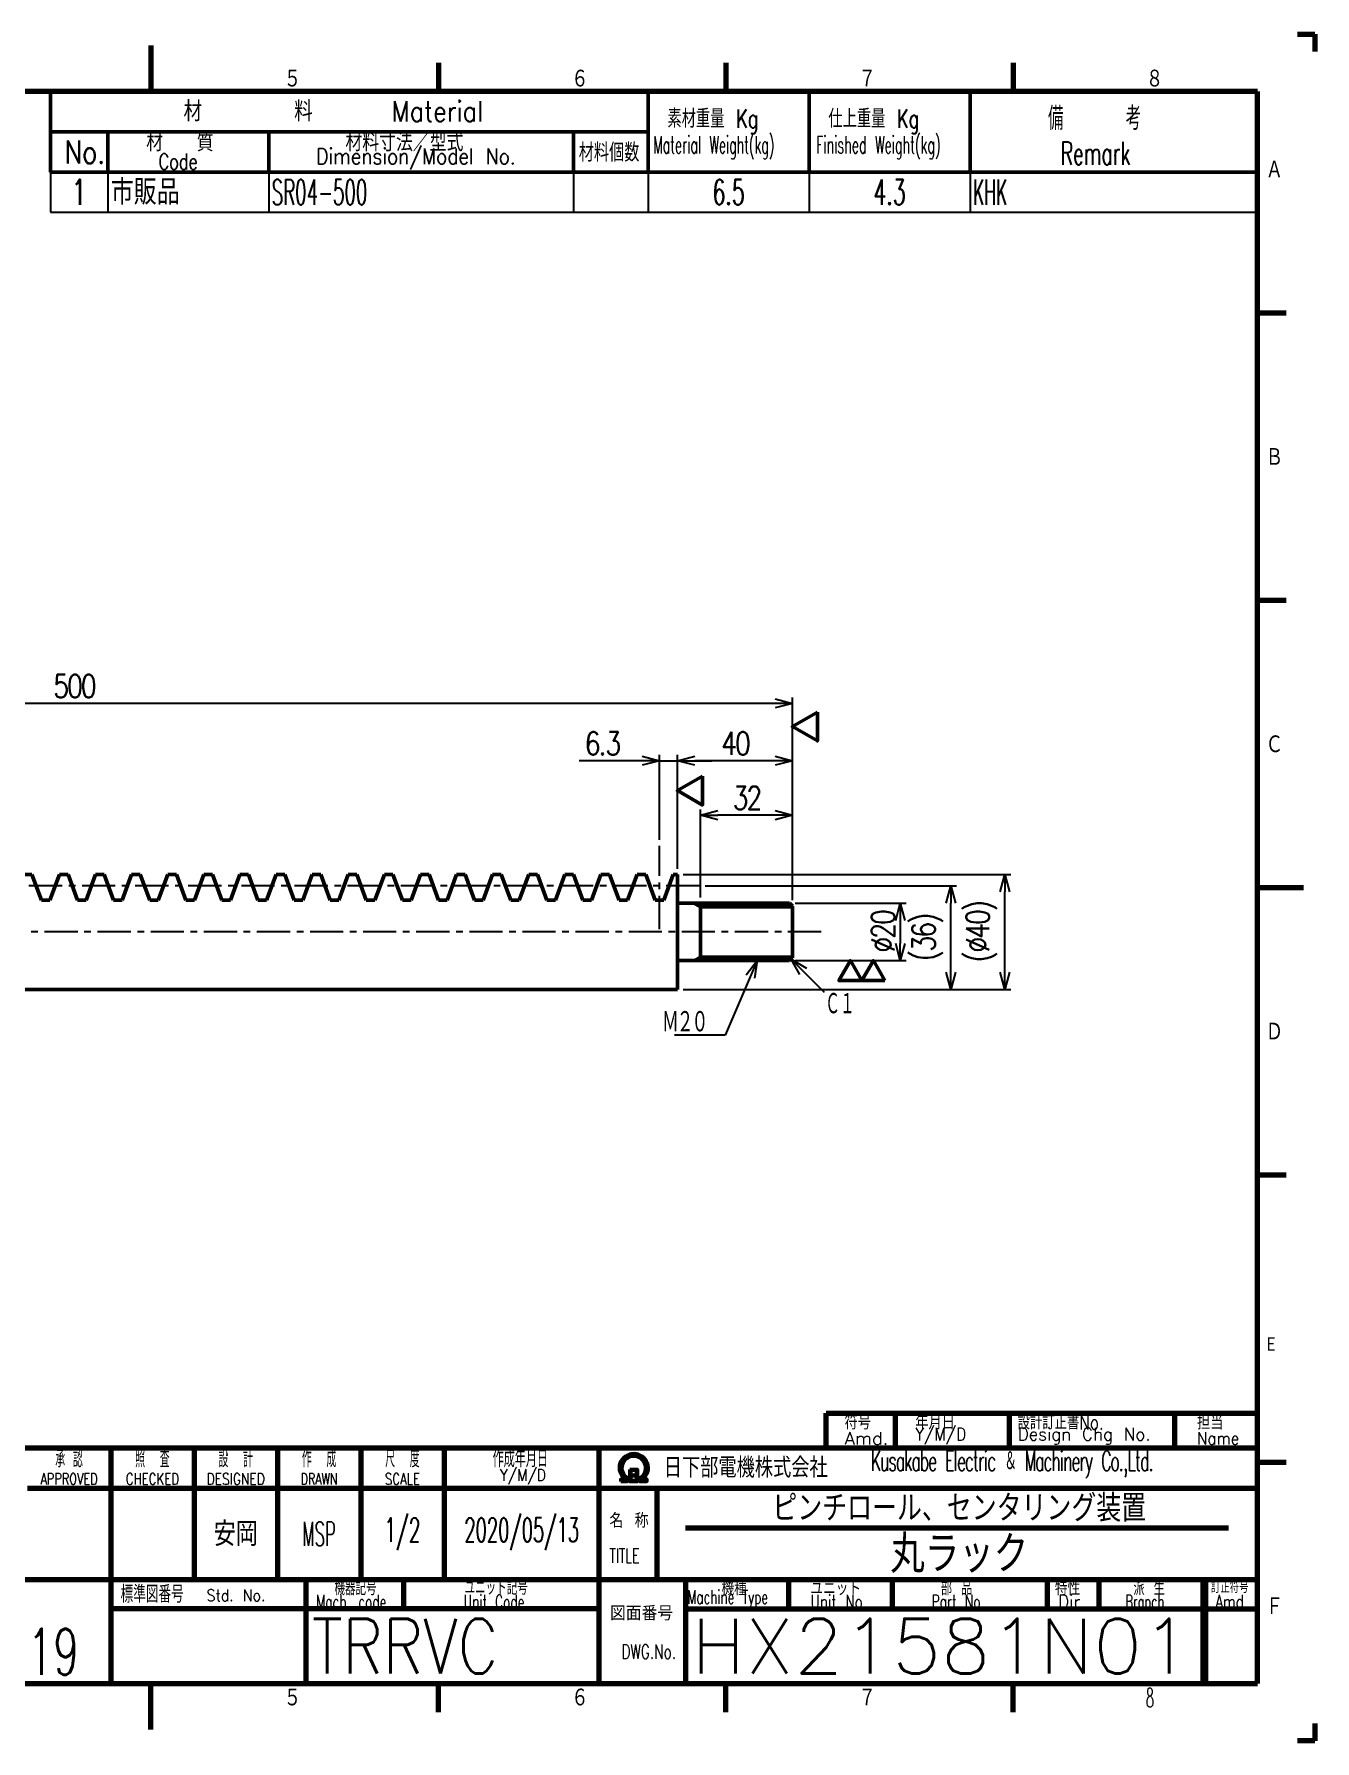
# Model space of a CAD drawing. Header units: millimetres. Extents: x -158 to 682, y -282 to 312.
# Drawn here: x 236 to 682, y -282 to 312 of the extents above; entities that cross this region are included whole.
import ezdxf

# ---------------------------------------------------------------- set-up
doc = ezdxf.new("R2010")
doc.units = ezdxf.units.MM
doc.header["$LTSCALE"] = 0.36378
doc.linetypes.add('CENTER', pattern=[50.8, 31.75, -6.35, 6.35, -6.35])
for name, color, linetype in [('NoLayerName_001', 7, 'Continuous'), ('NoLayerName_002', 7, 'Continuous'), ('NoLayerName_004', 7, 'Continuous')]:
    doc.layers.add(name, color=color, linetype=linetype)
doc.styles.get("Standard").update_dxf_attribs({"font": 'txt', "bigfont": 'extfont2'})
doc.dimstyles.get("Standard").update_dxf_attribs({"dimtxt": 2.5, "dimasz": 2.5, "dimexe": 1.25, "dimexo": 0.625, "dimtad": 1, "dimdec": 3, "dimzin": 0, "dimdsep": 46, "dimtxsty": 'Standard', "dimcen": 2.5, "dimadec": 0, "dimazin": 0, "dimtfac": 0.75, "dimtdec": 3, "dimtmove": 0, "dimatfit": 3, "dimfxl": 1, "dimarcsym": 0})

# ---------------------------------------------------------------- blocks, each defined once
blk = doc.blocks.new('SX_FinishSymbol_1')
at = {"color": 0, "linetype": 'ByBlock', "lineweight": -2}
blk.add_lwpolyline([(-0.5, 0.866), (0, 0), (0.5, 0.866)], close=True, dxfattribs=at)
blk = doc.blocks.new('_OPEN30')
at = {"color": 0, "linetype": 'ByBlock', "lineweight": -2}
for p, q in [((-1, 0.267949), (0, 0)), ((0, 0), (-1, -0.267949)), ((0, 0), (-1, 0))]:
    blk.add_line(p, q, dxfattribs=at)
blk = doc.blocks.new('*D8')
at = {"layer": 'Defpoints', "color": 0}
for p in [(0, 79.54), (0, 11), (500, 10)]:
    blk.add_point(p, dxfattribs=at)
at = {"layer": 'NoLayerName_001', "color": 0, "linetype": 'Continuous', "lineweight": 25}
for p, q in [((0, 13), (0, 81.54)), ((494, 79.54), (6, 79.54)), ((500, 12), (500, 81.54))]:
    blk.add_line(p, q, dxfattribs=at)
at = {"layer": 'NoLayerName_001', "color": 0, "lineweight": 25, "xscale": 6, "yscale": 6, "zscale": 6}
for p, rotation in [((0, 79.54), 180), ((500, 79.54), 360)]:
    blk.add_blockref('_OPEN30', p, dxfattribs=dict(at, rotation=rotation))
at = {"layer": 'NoLayerName_001', "color": 2, "lineweight": 50, "insert": (250, 85.54), "char_height": 8, "attachment_point": 5}
blk.add_mtext('\\W0.8000;\\T0.8750;500', dxfattribs=at)
blk = doc.blocks.new('*D9')
at = {"layer": 'Defpoints', "color": 0}
for p in [(460, 59.59), (460, 20), (500, 10)]:
    blk.add_point(p, dxfattribs=at)
at = {"layer": 'NoLayerName_001', "color": 0, "linetype": 'Continuous', "lineweight": 25}
for p, q in [((460, 22), (460, 61.59)), ((494, 59.59), (466, 59.59)), ((500, 12), (500, 61.59))]:
    blk.add_line(p, q, dxfattribs=at)
at = {"layer": 'NoLayerName_001', "color": 0, "lineweight": 25, "xscale": 6, "yscale": 6, "zscale": 6}
for p, rotation in [((460, 59.59), 180), ((500, 59.59), 360)]:
    blk.add_blockref('_OPEN30', p, dxfattribs=dict(at, rotation=rotation))
at = {"layer": 'NoLayerName_001', "color": 2, "lineweight": 50, "insert": (480, 65.59), "char_height": 8, "attachment_point": 5}
blk.add_mtext('\\W0.8000;\\T0.8750;40', dxfattribs=at)
blk = doc.blocks.new('*D10')
at = {"layer": 'Defpoints', "color": 0}
for p in [(460, 59.59), (453.72, 30), (460, 20)]:
    blk.add_point(p, dxfattribs=at)
at = {"layer": 'NoLayerName_001', "color": 0, "linetype": 'Continuous', "lineweight": 25}
for p, q in [((453.72, 59.59), (425.76, 59.59)), ((447.72, 59.59), (441.72, 59.59)), ((453.72, 32), (453.72, 61.59)), ((453.72, 59.59), (460, 59.59)), ((460, 22), (460, 61.59)), ((466, 59.59), (472, 59.59))]:
    blk.add_line(p, q, dxfattribs=at)
at = {"layer": 'NoLayerName_001', "color": 0, "lineweight": 25, "xscale": 6, "yscale": 6, "zscale": 6}
blk.add_blockref('_OPEN30', (453.72, 59.59), dxfattribs=at)
at = {"layer": 'NoLayerName_001', "color": 0, "lineweight": 25, "xscale": 6, "yscale": 6, "zscale": 6, "rotation": 180}
blk.add_blockref('_OPEN30', (460, 59.59), dxfattribs=at)
at = {"layer": 'NoLayerName_001', "color": 2, "lineweight": 50, "insert": (433.74, 65.59), "char_height": 8, "attachment_point": 5}
blk.add_mtext('\\W0.8000;\\T0.8750;6.3', dxfattribs=at)
blk = doc.blocks.new('DIM_0003')
at = {"color": 3, "linetype": 'Continuous', "lineweight": 25}
blk.add_line((0, 19.57), (11.52, 8.05), dxfattribs=at)
blk.add_lwpolyline([(3.11, 14.19), (0, 19.57), (5.38, 16.46)], dxfattribs=at)
at = {"color": 2, "linetype": 'Continuous', "lineweight": 50, "width": 0.583333}
blk.add_text('Ｃ１', height=8, dxfattribs=at).set_placement((11.92, 0))
blk = doc.blocks.new('SX_FinishSymbol_2')
at = {"color": 0, "linetype": 'ByBlock', "lineweight": -2}
for points in [[(-1, 0.866), (-0.5, 0), (0, 0.866)], [(0, 0.866), (0.5, 0), (1, 0.866)]]:
    blk.add_lwpolyline(points, close=True, dxfattribs=at)
blk = doc.blocks.new('*D14')
at = {"layer": 'Defpoints', "color": 0}
for p in [(468, 40.63), (468, 10), (500, 9)]:
    blk.add_point(p, dxfattribs=at)
at = {"layer": 'NoLayerName_001', "color": 0, "linetype": 'Continuous', "lineweight": 25}
for p, q in [((468, 12), (468, 42.63)), ((500, 11), (500, 42.63)), ((494, 40.63), (474, 40.63))]:
    blk.add_line(p, q, dxfattribs=at)
at = {"layer": 'NoLayerName_001', "color": 0, "lineweight": 25, "xscale": 6, "yscale": 6, "zscale": 6}
for p, rotation in [((468, 40.63), 180), ((500, 40.63), 360)]:
    blk.add_blockref('_OPEN30', p, dxfattribs=dict(at, rotation=rotation))
at = {"layer": 'NoLayerName_001', "color": 2, "lineweight": 50, "insert": (484, 46.63), "char_height": 8, "attachment_point": 5}
blk.add_mtext('\\W0.8000;\\T0.8750;32', dxfattribs=at)
blk = doc.blocks.new('*D15')
at = {"layer": 'Defpoints', "color": 0}
for p in [(499, 10), (499, -10), (537.54, -10)]:
    blk.add_point(p, dxfattribs=at)
at = {"layer": 'NoLayerName_001', "color": 0, "linetype": 'Continuous', "lineweight": 25}
for p, q in [((501, 10), (539.54, 10)), ((537.54, 4), (537.54, -4)), ((501, -10), (539.54, -10))]:
    blk.add_line(p, q, dxfattribs=at)
at = {"layer": 'NoLayerName_001', "color": 0, "lineweight": 25, "xscale": 6, "yscale": 6, "zscale": 6}
for p, rotation in [((537.54, 10), 90), ((537.54, -10), 270)]:
    blk.add_blockref('_OPEN30', p, dxfattribs=dict(at, rotation=rotation))
at = {"layer": 'NoLayerName_001', "color": 2, "lineweight": 50, "insert": (531.54, 0), "char_height": 8, "attachment_point": 5, "rotation": 90}
blk.add_mtext('\\W0.8000;\\T0.8750;%%c20', dxfattribs=at)
blk = doc.blocks.new('*D16')
at = {"layer": 'Defpoints', "color": 0}
for p in [(467.65, 16), (555.11, 16), (460, -20)]:
    blk.add_point(p, dxfattribs=at)
at = {"layer": 'NoLayerName_001', "color": 0, "linetype": 'Continuous', "lineweight": 25}
for p, q in [((469.65, 16), (557.11, 16)), ((555.11, -14), (555.11, 10)), ((462, -20), (557.11, -20))]:
    blk.add_line(p, q, dxfattribs=at)
at = {"layer": 'NoLayerName_001', "color": 0, "lineweight": 25, "xscale": 6, "yscale": 6, "zscale": 6}
for p, rotation in [((555.11, 16), 90), ((555.11, -20), 270)]:
    blk.add_blockref('_OPEN30', p, dxfattribs=dict(at, rotation=rotation))
at = {"layer": 'NoLayerName_001', "color": 2, "lineweight": 50, "insert": (547.01, -2), "char_height": 8, "attachment_point": 5, "rotation": 90}
blk.add_mtext('\\W0.8000;\\T0.8750;(36)', dxfattribs=at)
blk = doc.blocks.new('*D17')
at = {"layer": 'Defpoints', "color": 0}
for p in [(460, 20), (573.94, 20), (460, -20)]:
    blk.add_point(p, dxfattribs=at)
at = {"layer": 'NoLayerName_001', "color": 0, "linetype": 'Continuous', "lineweight": 25}
for p, q in [((462, 20), (575.94, 20)), ((573.94, -14), (573.94, 14)), ((462, -20), (575.94, -20))]:
    blk.add_line(p, q, dxfattribs=at)
at = {"layer": 'NoLayerName_001', "color": 0, "lineweight": 25, "xscale": 6, "yscale": 6, "zscale": 6}
for p, rotation in [((573.94, 20), 90), ((573.94, -20), 270)]:
    blk.add_blockref('_OPEN30', p, dxfattribs=dict(at, rotation=rotation))
at = {"layer": 'NoLayerName_001', "color": 2, "lineweight": 50, "insert": (565.84, 0), "char_height": 8, "attachment_point": 5, "rotation": 90}
blk.add_mtext('\\W0.8000;\\T0.8750;(%%c40)', dxfattribs=at)
blk = doc.blocks.new('JZB_0004')
at = {"layer": 'NoLayerName_002', "color": 7, "linetype": 'Continuous', "lineweight": 50}
for p, q in [((6.22, 40), (2.94, 31)), ((9.23, 40), (6.22, 40)), ((9.23, 40), (12.51, 31)), ((18.78, 40), (15.5, 31)), ((21.79, 40), (18.78, 40)), ((21.79, 40), (25.07, 31)), ((31.34, 40), (28.07, 31)), ((34.36, 40), (31.34, 40)), ((34.36, 40), (37.63, 31)), ((43.91, 40), (40.63, 31)), ((46.92, 40), (43.91, 40)), ((46.92, 40), (50.2, 31)), ((56.47, 40), (53.19, 31)), ((59.48, 40), (56.47, 40)), ((59.48, 40), (62.76, 31)), ((69.03, 40), (65.76, 31)), ((72.05, 40), (69.03, 40)), ((72.05, 40), (75.32, 31)), ((81.6, 40), (78.32, 31)), ((84.61, 40), (81.6, 40)), ((84.61, 40), (87.89, 31)), ((94.16, 40), (90.88, 31)), ((97.17, 40), (94.16, 40)), ((97.17, 40), (100.45, 31)), ((106.72, 40), (103.45, 31)), ((109.74, 40), (106.72, 40)), ((109.74, 40), (113.01, 31)), ((119.29, 40), (116.01, 31)), ((122.3, 40), (119.29, 40)), ((122.3, 40), (125.58, 31)), ((131.85, 40), (128.57, 31)), ((134.86, 40), (131.85, 40)), ((134.86, 40), (138.14, 31)), ((144.41, 40), (141.14, 31)), ((147.43, 40), (144.41, 40)), ((147.43, 40), (150.7, 31)), ((156.98, 40), (153.7, 31)), ((159.99, 40), (156.98, 40)), ((159.99, 40), (163.26, 31)), ((169.54, 40), (166.26, 31)), ((172.55, 40), (169.54, 40)), ((172.55, 40), (175.83, 31)), ((182.1, 40), (178.83, 31)), ((185.12, 40), (182.1, 40)), ((185.12, 40), (188.39, 31)), ((194.67, 40), (191.39, 31)), ((197.68, 40), (194.67, 40)), ((197.68, 40), (200.95, 31)), ((207.23, 40), (203.95, 31)), ((210.24, 40), (207.23, 40)), ((210.24, 40), (213.52, 31)), ((219.79, 40), (216.52, 31)), ((222.81, 40), (219.79, 40)), ((222.81, 40), (226.08, 31)), ((232.35, 40), (229.08, 31)), ((235.37, 40), (232.35, 40)), ((235.37, 40), (238.64, 31)), ((244.92, 40), (241.64, 31)), ((247.93, 40), (244.92, 40)), ((247.93, 40), (251.21, 31)), ((257.48, 40), (254.21, 31)), ((260.5, 40), (257.48, 40)), ((260.5, 40), (263.77, 31)), ((270.04, 40), (266.77, 31)), ((273.06, 40), (270.04, 40)), ((273.06, 40), (276.33, 31)), ((282.61, 40), (279.33, 31)), ((285.62, 40), (282.61, 40)), ((285.62, 40), (288.9, 31)), ((295.17, 40), (291.89, 31)), ((298.19, 40), (295.17, 40)), ((298.19, 40), (301.46, 31)), ((307.73, 40), (304.46, 31)), ((310.75, 40), (307.73, 40)), ((310.75, 40), (314.02, 31)), ((320.3, 40), (317.02, 31)), ((323.31, 40), (320.3, 40)), ((323.31, 40), (326.59, 31)), ((332.86, 40), (329.58, 31)), ((335.87, 40), (332.86, 40)), ((335.87, 40), (339.15, 31)), ((345.42, 40), (342.15, 31)), ((348.44, 40), (345.42, 40)), ((348.44, 40), (351.71, 31)), ((357.99, 40), (354.71, 31)), ((361, 40), (357.99, 40)), ((361, 40), (364.28, 31)), ((370.55, 40), (367.27, 31)), ((373.56, 40), (370.55, 40)), ((373.56, 40), (376.84, 31)), ((383.11, 40), (379.84, 31)), ((386.13, 40), (383.11, 40)), ((386.13, 40), (389.4, 31)), ((395.68, 40), (392.4, 31)), ((398.69, 40), (395.68, 40)), ((398.69, 40), (401.97, 31)), ((408.24, 40), (404.96, 31)), ((411.25, 40), (408.24, 40)), ((411.25, 40), (414.53, 31)), ((420.8, 40), (417.53, 31)), ((423.82, 40), (420.8, 40)), ((423.82, 40), (427.09, 31)), ((433.37, 40), (430.09, 31)), ((436.38, 40), (433.37, 40)), ((436.38, 40), (439.66, 31)), ((445.93, 40), (442.65, 31)), ((448.94, 40), (445.93, 40)), ((448.94, 40), (452.22, 31)), ((458.49, 40), (455.22, 31)), ((460, 40), (458.49, 40)), ((460, 40), (460, 0)), ((0, 1), (0, 31)), ((0, 31), (2.94, 31)), ((15.5, 31), (12.51, 31)), ((28.07, 31), (25.07, 31)), ((40.63, 31), (37.63, 31)), ((53.19, 31), (50.2, 31)), ((65.76, 31), (62.76, 31)), ((78.32, 31), (75.32, 31)), ((90.88, 31), (87.89, 31)), ((103.45, 31), (100.45, 31)), ((116.01, 31), (113.01, 31)), ((128.57, 31), (125.58, 31)), ((141.14, 31), (138.14, 31)), ((153.7, 31), (150.7, 31)), ((166.26, 31), (163.26, 31)), ((178.83, 31), (175.83, 31)), ((191.39, 31), (188.39, 31)), ((203.95, 31), (200.95, 31)), ((216.52, 31), (213.52, 31)), ((229.08, 31), (226.08, 31)), ((241.64, 31), (238.64, 31)), ((254.21, 31), (251.21, 31)), ((266.77, 31), (263.77, 31)), ((279.33, 31), (276.33, 31)), ((291.89, 31), (288.9, 31)), ((304.46, 31), (301.46, 31)), ((317.02, 31), (314.02, 31)), ((329.58, 31), (326.59, 31)), ((342.15, 31), (339.15, 31)), ((354.71, 31), (351.71, 31)), ((367.27, 31), (364.28, 31)), ((379.84, 31), (376.84, 31)), ((392.4, 31), (389.4, 31)), ((404.96, 31), (401.97, 31)), ((417.53, 31), (414.53, 31)), ((430.09, 31), (427.09, 31)), ((442.65, 31), (439.66, 31)), ((455.22, 31), (452.22, 31)), ((499, 30), (460, 30)), ((468, 30), (468, 10)), ((500, 29), (499, 30)), ((500, 29), (500, 11)), ((460, 10), (499, 10)), ((499, 10), (500, 11)), ((0, 1), (1, 0)), ((1, 0), (460, 0))]:
    blk.add_line(p, q, dxfattribs=at)
at = {"layer": 'NoLayerName_002', "color": 3, "linetype": 'Continuous', "lineweight": 50}
for p, q in [((468, 28.75), (465.83, 30)), ((500, 28.75), (468, 28.75)), ((468, 11.25), (465.83, 10)), ((468, 11.25), (500, 11.25))]:
    blk.add_line(p, q, dxfattribs=at)
blk = doc.blocks.new('JZB_0001')
at = {"layer": 'NoLayerName_001', "color": 21, "linetype": 'Continuous', "lineweight": 25}
for p, q in [((0, 7), (0, 0)), ((10, 7), (10, 0)), ((38, 7), (38, 0)), ((91, 7), (91, 0)), ((104, 7), (104, 0)), ((132, 7), (132, 0)), ((160, 7), (160, 0)), ((0, 0), (10, 0)), ((10, 0), (38, 0)), ((38, 0), (91, 0)), ((91, 0), (104, 0)), ((104, 0), (132, 0)), ((132, 0), (160, 0)), ((160, 0), (210, 0))]:
    blk.add_line(p, q, dxfattribs=at)
at = {"layer": 'NoLayerName_001', "color": 2, "lineweight": 50, "char_height": 4.36}
for s, insert, attachment_point in [('\\A1;\\W0.8333;市販品', (10.5, 3.5), 4), ('\\A1;\\W0.7500;1', (5, 3.5), 5), ('\\A1;\\W0.5333;SR04-500', (38.5, 3.5), 4), ('\\A1;\\W0.6000;6.5 ', (118, 3.5), 5), ('\\A1;\\W0.6000;4.3 ', (146, 3.5), 5), ('\\A1;\\W0.5000;KHK', (160.5, 3.5), 4)]:
    blk.add_mtext(s, dxfattribs=dict(at, insert=insert, attachment_point=attachment_point))
blk = doc.blocks.new('JZB_0002')
at = {"layer": 'NoLayerName_001', "color": 2, "lineweight": 50, "attachment_point": 5}
for s, insert, char_height in [('\\A1;\\W0.8333;ピンチロール、センタリング装置', (171.73, 29), 4.73), ('\\A1;\\W0.8333;安岡', (45.85, 24.5), 4.18), ('\\A1;\\W0.5625;1/2', (74.85, 24.5), 4.18), ('\\A1;\\W0.5455;2020/05/13', (95.6, 24.5), 4.18), ('\\A1;\\W0.5000;MSP', (60.35, 24.5), 4.18), ('\\A1;\\W0.8333;丸ラック', (171.73, 21), 6.55)]:
    blk.add_mtext(s, dxfattribs=dict(at, insert=insert, char_height=char_height))
at = {"layer": 'NoLayerName_001', "color": 7, "lineweight": 50}
for s, insert, char_height, attachment_point in [('\\A1;\\W0.8203;TRRVC', (59.1, 5), 9.5, 4), ('\\A1;\\W1.0472;HX21581N01', (125.1, 5), 9.5, 4), ('\\A1;\\W0.6545;2919', (9.6, 0), 8, 8)]:
    blk.add_mtext(s, dxfattribs=dict(at, insert=insert, char_height=char_height, attachment_point=attachment_point))

msp = doc.modelspace()

# ---------------------------------------------------------------- linework, layer by layer
at = {"layer": 'NoLayerName_001', "color": 21, "linetype": 'Continuous', "lineweight": 50}
for p, q in [((241.7852, 264.4521), (241.7852, 292.4521)), ((449.7852, 292.4521), (449.7852, 264.4521)), ((505.7852, 264.4521), (505.7852, 292.4521)), ((561.7851, 292.4521), (561.7851, 264.4521)), ((241.7852, 278.4521), (449.7852, 278.4521)), ((261.7852, 264.4521), (261.7852, 278.4521)), ((317.7852, 278.4521), (317.7852, 264.4521)), ((423.7852, 278.4521), (423.7852, 264.4521)), ((241.7852, 264.4521), (661.7852, 264.4521))]:
    msp.add_line(p, q, dxfattribs=at)
at = {"layer": 'NoLayerName_001', "color": 4, "linetype": 'CENTER', "lineweight": 25}
for p, q in [((453.7179, 1), (453.7179, 30)), ((467.6475, 16), (-10, 16)), ((510, 0), (-10, 0))]:
    msp.add_line(p, q, dxfattribs=at)
at = {"layer": 'NoLayerName_001', "color": 21, "linetype": 'Continuous', "lineweight": 100}
for p, q in [((511.7852, -167.5479), (661.7852, -167.5479)), ((511.7852, -179.5479), (511.7852, -167.5479)), ((535.7852, -167.5479), (535.7852, -179.5479)), ((575.3852, -167.5479), (575.3852, -179.5479)), ((632.9852, -167.5479), (632.9852, -179.5479)), ((262.7852, -179.5479), (262.7852, -261.5479)), ((291.7852, -179.5479), (291.7852, -225.5479)), ((320.7852, -179.5479), (320.7852, -225.5479)), ((349.7852, -179.5479), (349.7852, -225.5479)), ((378.7852, -179.5479), (378.7852, -225.5479)), ((432.7852, -261.5479), (432.7852, -179.5479)), ((233.7852, -193.5479), (661.7852, -193.5479)), ((452.7852, -193.5479), (452.7852, -225.5479)), ((651.7852, -207.5479), (462.7852, -207.5479)), ((661.7852, -225.5479), (145.7852, -225.5479)), ((330.7852, -261.5479), (330.7852, -225.5479)), ((364.7852, -235.5479), (364.7852, -225.5479)), ((462.7852, -225.5479), (462.7852, -261.5479)), ((498.7852, -235.5479), (498.7852, -225.5479)), ((534.7852, -235.5479), (534.7852, -225.5479)), ((588.7852, -235.5479), (588.7852, -225.5479)), ((606.7852, -235.5479), (606.7852, -225.5479)), ((642.7852, -225.5479), (642.7852, -261.5479)), ((643.7852, -225.5479), (643.7852, -261.5479)), ((432.7852, -235.5479), (262.7852, -235.5479)), ((462.7852, -235.5479), (661.7852, -235.5479))]:
    msp.add_line(p, q, dxfattribs=at)
at = {"layer": 'NoLayerName_001', "color": 7, "linetype": 'Continuous', "lineweight": 100}
msp.add_line((145.7852, -179.5479), (661.7852, -179.5479), dxfattribs=at)
at = {"layer": 'NoLayerName_001', "color": 2, "linetype": 'Continuous', "lineweight": 50}
for points in [[(440.2286, -191.2712), (442.6328, -191.2712), (442.6328, -190.0569)], [(440.2286, -190.9193), (442.1328, -190.9193), (442.1328, -190.2529)], [(441.6321, -190.427), (441.6321, -190.5675), (440.2286, -190.5675), (440.2286, -191.2712)], [(446.8328, -190.119), (446.8328, -191.2712), (449.3417, -191.2712), (449.3417, -190.5675), (447.8814, -190.5675), (447.8814, -190.4725)], [(447.3328, -190.3256), (447.3328, -190.9193), (449.3417, -190.9193)]]:
    msp.add_lwpolyline(points, dxfattribs=at)
for points in [[(443.4328, -187.0633), (443.4328, -191.2805), (446.0328, -191.2805), (446.0328, -187.0633)], [(443.7328, -187.3633), (443.7328, -189.0219), (445.7328, -189.0219), (445.7328, -187.3633)], [(445.7328, -189.3219), (445.7328, -190.9805), (443.7328, -190.9805), (443.7328, -189.3219)]]:
    msp.add_lwpolyline(points, close=True, dxfattribs=at)
for radius, start, end in [(4.9989, 308.270621, 230.89517), (4.5565, 303.99488, 234.401318), (4.1165, 299.829397, 238.475615)]:
    msp.add_arc((444.7852, -186.5479), radius, start, end, dxfattribs=at)
at = {"layer": 'NoLayerName_004', "color": 7, "linetype": 'Continuous', "lineweight": 100}
for p, q in [((675.7852, 312.4521), (681.7852, 312.4521)), ((681.7852, 312.4521), (681.7852, 306.4521)), ((276.7852, 308.4521), (276.7852, 292.4521)), ((376.7852, 302.4521), (376.7852, 292.4521)), ((476.7852, 302.4521), (476.7852, 292.4521)), ((576.7852, 302.4521), (576.7852, 292.4521)), ((661.7852, 292.4521), (-108.2148, 292.4521)), ((661.7852, -261.5479), (661.7852, 292.4521)), ((661.7852, 215.4521), (671.7852, 215.4521)), ((661.7852, 115.4521), (671.7852, 115.4521)), ((661.7852, 15.4521), (677.7852, 15.4521)), ((661.7852, -84.5479), (671.7852, -84.5479)), ((661.7852, -184.5479), (671.7852, -184.5479)), ((-108.2148, -261.5479), (661.7852, -261.5479)), ((276.7852, -277.5479), (276.7852, -261.5479)), ((376.7852, -271.5479), (376.7852, -261.5479)), ((476.7852, -271.5479), (476.7852, -261.5479)), ((576.7852, -271.5479), (576.7852, -261.5479)), ((681.7852, -275.5479), (681.7852, -281.5479)), ((681.7852, -281.5479), (675.7852, -281.5479))]:
    msp.add_line(p, q, dxfattribs=at)
at = {"layer": 'NoLayerName_004', "color": 7, "linetype": 'Continuous', "lineweight": 50}
msp.add_line((661.7852, -179.0203), (661.7852, -124.6203), dxfattribs=at)

# ---------------------------------------------------------------- block references
at = {"layer": 'NoLayerName_001', "xscale": 2, "yscale": 2, "zscale": 2}
for name, p in [('JZB_0001', (241.7852, 250.4521)), ('JZB_0002', (214.5851, -258.5479))]:
    msp.add_blockref(name, p, dxfattribs=at)
at = {"layer": 'NoLayerName_001', "color": 1, "lineweight": 50}
for name, p, xscale, yscale, zscale, rotation in [('SX_FinishSymbol_1', (500, 71.4751), 9.999999999999996, 9.999999999999996, 9.999999999999996, 269.9999999999999), ('SX_FinishSymbol_1', (460, 49.1544), 9.999999999999996, 9.999999999999996, 9.999999999999996, 269.9999999999999), ('SX_FinishSymbol_2', (524.1866, -10), 7.999999999999998, 7.999999999999998, 7.999999999999998, 180)]:
    msp.add_blockref(name, p, dxfattribs=dict(at, xscale=xscale, yscale=yscale, zscale=zscale, rotation=rotation))
at = {"layer": 'NoLayerName_001'}
msp.add_blockref('JZB_0004', (0, -20), dxfattribs=at)
at = {"layer": 'NoLayerName_001', "color": 3, "linetype": 'Continuous', "lineweight": 25}
msp.add_blockref('DIM_0003', (499.5, -29.0664), dxfattribs=at)

# ---------------------------------------------------------------- texts
at = {"layer": 'NoLayerName_001', "color": 2, "lineweight": 50}
for s, insert, char_height, attachment_point in [('\\A1;\\W0.8333;材\u3000\u3000\u3000\u3000\u3000料', (288.1359, 282.0925), 7, 7), ('\\A1;\\W0.8780;Material', (360.4703, 282.0925), 7, 7), ('\\A1;\\W0.7051;素材重量 Kg', (456.4932, 277.7168), 6.4, 7), ('\\A1;\\W0.7051;仕上重量 Kg', (512.4932, 277.7168), 6.4, 7), ('\\A1;\\W0.6081;備     考', (588.9393, 279.1168), 8, 7), ('\\A1;\\W0.8036;No.', (246.7852, 267.4521), 8, 7), ('\\A1;\\W0.8333;材\u3000\u3000質', (275.1356, 271.633), 6.4, 7), ('\\A1;\\W0.8636;Dimension/Model No.', (334.3105, 265.3612), 5.5, 7), ('\\A1;\\W0.8333;材料寸法／型式', (344.4428, 271.633), 6.4, 7), ('\\A1;\\W0.7500;材料個数', (425.6309, 268.0416), 6.4, 7), ('\\A1;\\W0.5361;Material Weight(kg)', (451.5321, 268.953), 6, 7), ('\\A1;\\W0.5415;Finished Weight(kg)', (508.2568, 268.953), 6, 7), ('\\A1;\\W0.6000;Remark', (593.3193, 266.953), 8, 7), ('\\A1;\\W0.7500;Code', (279.4291, 265.3612), 5.5, 7), ('\\A1;\\W0.8333;符号', (518.1338, -173.1918), 5, 7), ('\\A1;\\W0.8750;Y/M/D', (542.7615, -178.4564), 4.4, 7), ('\\A1;\\W0.8333;年月日', (542.7615, -173.1918), 5, 7), ('\\A1;\\W0.7800;設計訂正書No.', (578.3728, -173.1918), 5, 7), ('\\A1;\\W0.8333;担当', (640.7785, -173.1918), 5, 7), ('\\A1;\\W1.0500;Amd.', (518.1338, -178.4564), 4.4, 7), ('\\A1;\\W0.9671;Design Chg No.', (578.3728, -178.4564), 4.4, 7), ('\\A1;\\W0.8750;Name', (640.7785, -178.4564), 4.4, 7), ('\\A1;\\W0.5147;承 認', (248.283, -183.3737), 6, 5), ('\\A1;\\W0.4773;照  査', (277.2831, -183.3737), 6, 5), ('\\A1;\\W0.4773;設  計', (306.2831, -183.3737), 6, 5), ('\\A1;\\W0.4773;作  成', (335.2831, -183.3737), 6, 5), ('\\A1;\\W0.4773;尺  度', (364.2831, -183.3737), 6, 5), ('\\A1;\\W0.5833;作成年月日', (395.6741, -186.3737), 6, 7), ('\\A1;\\W0.8233;日下部電機株式会社', (455.2153, -189.9574), 7, 7), ('\\A1;\\W0.5647;\\T0.9000;Kusakabe Electric ＆ Machinery Co.,Ltd.', (527.304, -189.9574), 7, 7), ('\\A1;\\W0.7200;APPROVED', (248.283, -190.3737), 4, 5), ('\\A1;\\W0.7500;CHECKED', (277.2831, -190.3737), 4, 5), ('\\A1;\\W0.7826;DESIGNED', (306.2831, -190.3737), 4, 5), ('\\A1;\\W0.7031;DRAWN', (335.2831, -190.3737), 4, 5), ('\\A1;\\W0.7500;SCALE', (364.2831, -190.3737), 4, 5), ('\\A1;\\W0.8750;Y/M/D', (398.1709, -192.3737), 4, 7), ('\\A1;\\W0.8824;名 称', (436.3118, -207.4069), 5, 7), ('\\A1;\\W0.6429;TITLE', (436.3118, -219.5769), 5, 7), ('\\A1;\\W0.6667;機器記号', (340.6264, -230.8601), 5, 7), ('\\A1;\\W0.6667;ユニット記号', (385.8983, -230.695), 5, 7), ('\\A1;\\W0.8333;機種', (475.3014, -230.8696), 4.8, 7), ('\\A1;\\W0.7353;部 品', (551.65, -230.8696), 4.8, 7), ('\\A1;\\W0.8333;特性', (591.3195, -230.8696), 4.8, 7), ('\\A1;\\W0.7353;派 生', (618.6452, -230.8696), 4.8, 7), ('\\A1;\\W0.5833;訂正符号', (645.6556, -230.0696), 4, 7), ('\\A1;\\W0.6667;標準図番号', (266.196, -233.506), 6, 7), ('\\A1;\\W0.9000;Std. No.', (296.1404, -232.906), 4, 7), ('\\A1;\\W0.6429;Mach. code', (334.257, -235.5204), 4.8, 7), ('\\A1;\\W0.6480;Unit Code', (385.5922, -235.5204), 4.8, 7), ('\\A1;\\W0.6353;Machine Type', (463.442, -235.4965), 4.8, 7), ('\\A1;\\W0.8333;ユニット', (506.2665, -230.8696), 4.8, 7), ('\\A1;\\W0.7200;Unit No.', (506.2804, -235.4965), 4.8, 7), ('\\A1;\\W0.6545;Part No.', (548.3948, -235.4965), 4.8, 7), ('\\A1;\\W0.9000;Dir.', (592.3822, -235.4965), 4.8, 7), ('\\A1;\\W0.6000;Branch', (615.9162, -235.4965), 4.8, 7), ('\\A1;\\W0.7200;Amd.', (647.125, -235.4965), 4.8, 7), ('\\A1;図面番号', (436.4963, -239.6576), 5, 7), ('\\A1;\\W0.7000;DWG.No.', (449.9963, -250.4727), 5, 5)]:
    msp.add_mtext(s, dxfattribs=dict(at, insert=insert, char_height=char_height, attachment_point=attachment_point))
at = {"layer": 'NoLayerName_001', "color": 2, "linetype": 'Continuous', "lineweight": 50, "insert": (469.9974, -35.3682), "char_height": 8, "attachment_point": 9, "line_spacing_factor": 0.75}
msp.add_mtext('\\A1;\\W0.6667;\\T0.8750;Ｍ２０', dxfattribs=at)
at = {"layer": 'NoLayerName_004', "color": 7, "lineweight": 100, "attachment_point": 7}
for s, insert, char_height in [('\\A1;\\W0.8333;５', (322.9852, 293.604), 6.621614), ('\\A1;\\W0.8333;６', (422.9852, 293.604), 6.621614), ('\\A1;\\W0.8333;７', (522.9852, 293.604), 6.621614), ('\\A1;\\W0.8333;８', (622.9852, 293.604), 6.621614), ('\\A1;\\W0.8333;Ａ', (664.669, 261.9223), 6.621614), ('\\A1;\\W0.8333;Ｂ', (664.669, 161.9223), 6.621614), ('\\A1;\\W0.8333;Ｃ', (664.669, 61.9223), 6.621614), ('\\A1;\\W0.8333;Ｄ', (664.669, -38.0777), 6.621614), ('\\A1;\\W0.8333;Ｅ', (664.0922, -146.2662), 5.297291), ('\\A1;\\W0.8333;Ｆ', (664.669, -238.0777), 6.621614), ('\\A1;\\W0.8333;５', (322.9852, -269.8178), 6.621614), ('\\A1;\\W0.8333;６', (422.9852, -269.8178), 6.621614), ('\\A1;\\W0.8333;７', (522.9852, -269.8178), 6.621614), ('\\A1;\\W0.5000;8', (622.9852, -269.8178), 6.621614)]:
    msp.add_mtext(s, dxfattribs=dict(at, insert=insert, char_height=char_height))

# ---------------------------------------------------------------- dimensions: what is measured, and where the dimension line sits
at = {"layer": 'NoLayerName_001', "color": 3, "linetype": 'Continuous', "lineweight": 50}
for base, p1, p2, angle, override, picture, middle in [((0, 79.5389), (500, 10), (0, 11), 180, {"dimtxt": 8, "dimasz": 6, "dimexe": 2, "dimexo": 2, "dimgap": 2, "dimzin": 8, "dimblk": 'OPEN30', "dimclrd": 0, "dimclre": 0, "dimclrt": 2, "dimtp": 0, "dimtm": 0, "dimlwd": 25, "dimlwe": 25}, '*D8', (250, 79.5389)), ((460, 59.5939), (500, 10), (460, 20), 180, {"dimtxt": 8, "dimasz": 6, "dimexe": 2, "dimexo": 2, "dimgap": 2, "dimzin": 8, "dimblk": 'OPEN30', "dimclrd": 0, "dimclre": 0, "dimclrt": 2, "dimtp": 0, "dimtm": 0, "dimlwd": 25, "dimlwe": 25}, '*D9', (480, 59.5939)), ((468, 40.6267), (500, 9), (468, 10), 180, {"dimtxt": 8, "dimasz": 6, "dimexe": 2, "dimexo": 2, "dimgap": 2, "dimzin": 8, "dimblk": 'OPEN30', "dimclrd": 0, "dimclre": 0, "dimclrt": 2, "dimtp": 0, "dimtm": 0, "dimlwd": 25, "dimlwe": 25}, '*D14', (484, 40.6267)), ((573.9351, 20), (460, -20), (460, 20), 90, {"dimtxt": 8, "dimasz": 6, "dimexe": 2, "dimexo": 2, "dimgap": 2, "dimzin": 8, "dimpost": '(%%c<>)', "dimblk": 'OPEN30', "dimclrd": 0, "dimclre": 0, "dimclrt": 2, "dimtp": 0, "dimtm": 0, "dimlwd": 25, "dimlwe": 25}, '*D17', (573.9351, 0)), ((555.1085, 16), (460, -20), (467.6475, 16), 90, {"dimtxt": 8, "dimasz": 6, "dimexe": 2, "dimexo": 2, "dimgap": 2, "dimzin": 8, "dimpost": '(<>)', "dimblk": 'OPEN30', "dimclrd": 0, "dimclre": 0, "dimclrt": 2, "dimtp": 0, "dimtm": 0, "dimlwd": 25, "dimlwe": 25}, '*D16', (555.1085, -2)), ((537.5418, -10), (499, 10), (499, -10), 270, {"dimtxt": 8, "dimasz": 6, "dimexe": 2, "dimexo": 2, "dimgap": 2, "dimzin": 8, "dimpost": '%%c<>', "dimblk": 'OPEN30', "dimclrd": 0, "dimclre": 0, "dimclrt": 2, "dimtp": 0, "dimtm": 0, "dimlwd": 25, "dimlwe": 25}, '*D15', (537.5418, 0))]:
    dim = msp.add_linear_dim(base=base, p1=p1, p2=p2, angle=angle, text='\\W0.8000;\\T0.8750;<>', dimstyle='Standard', override=override, dxfattribs=at)
    dim.commit()
    dim.dimension.update_dxf_attribs({"geometry": picture, "text_midpoint": middle, "dimtype": 160})
dim = msp.add_linear_dim(base=(460, 59.5939), p1=(453.7179, 30), p2=(460, 20), text='\\W0.8000;\\T0.8750;<>', dimstyle='Standard', override={"dimtxt": 8, "dimasz": 6, "dimexe": 2, "dimexo": 2, "dimgap": 2, "dimdec": 1, "dimzin": 8, "dimblk": 'OPEN30', "dimclrd": 0, "dimclre": 0, "dimclrt": 2, "dimtp": 0, "dimtm": 0, "dimlwd": 25, "dimlwe": 25}, dxfattribs=at)
dim.commit()
dim.dimension.update_dxf_attribs({"geometry": '*D10', "text_midpoint": (433.7369, 59.5939), "dimtype": 160})

# ---------------------------------------------------------------- leaders
at = {"layer": 'NoLayerName_001', "color": 3, "linetype": 'Continuous', "lineweight": 25, "annotation_type": 0, "has_hookline": 1, "hookline_direction": 1, "text_width": 11.0482}
msp.add_leader([(487.7267, -10), (476.6224, -35.9932), (470.6224, -35.9932)], dimstyle='Standard', override={"dimtxt": 8, "dimasz": 6, "dimldrblk": 'OPEN30'}, dxfattribs=at)

doc.saveas('drawing.dxf')
